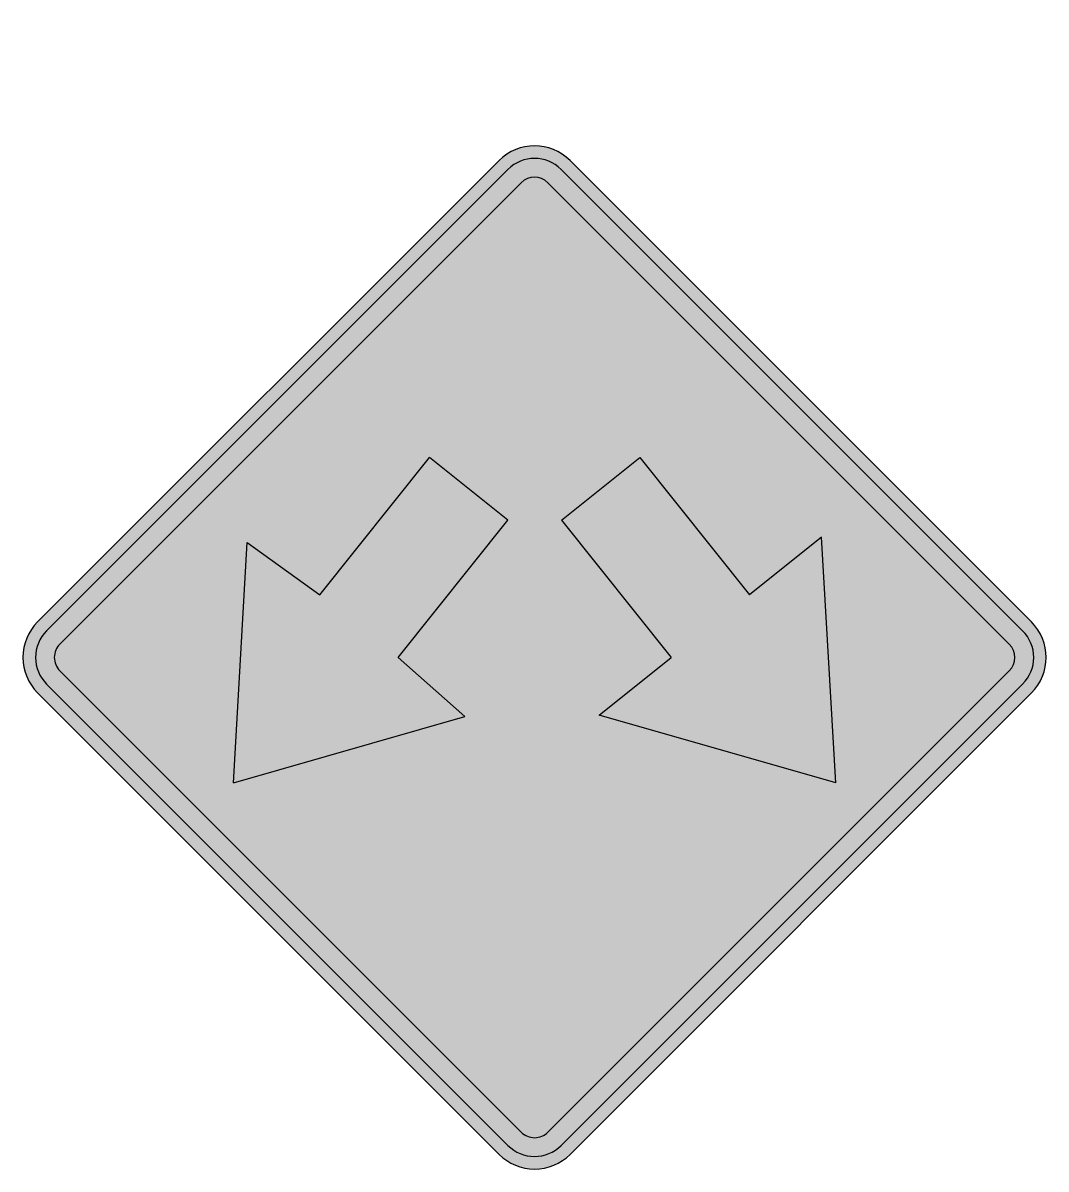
# Model space of a CAD drawing. Header units: millimetres. Extents: x -408 to 408, y -408 to 506.
import ezdxf

# ---------------------------------------------------------------- set-up
doc = ezdxf.new("R2010")
doc.units = ezdxf.units.MM
doc.header["$LTSCALE"] = 10
doc.header["$MEASUREMENT"] = 0
doc.layers.get('0').update_dxf_attribs({"linetype": 'CONTINUOUS'})

msp = doc.modelspace()

# ---------------------------------------------------------------- hatches: boundary and pattern name
h = msp.add_hatch(color=7)
edge = h.paths.add_edge_path()
edge.add_line((-405.67, 396.33), (-318.25, 505.6))
edge = h.paths.add_edge_path(flags=16)
edge.add_line((378.51, 10.61), (10.81, 378.3))
edge.add_arc((0.2, 367.54), 15.11, 45.41414, 134.59121)
edge.add_line((-10.4, 378.3), (-378.1, 10.61))
edge.add_arc((-367.49, 0), 15, 135.00001, 225.00001)
edge.add_line((-378.1, -10.61), (-10.4, -378.3))
edge.add_arc((0.2, -367.7), 15, 225.00001, 315.00001)
edge.add_line((10.81, -378.3), (378.51, -10.61))
edge.add_arc((367.68, 0), 15.16, 315.5976, 404.40241)
edge = h.paths.add_edge_path()
edge.add_line((389.11, 21.21), (21.41, 388.91))
edge.add_arc((0.2, 367.34), 30.25, 45.47345, 134.52923)
edge.add_line((-21.01, 388.91), (-388.71, 21.21))
edge.add_arc((-367.49, 0), 30, 135.00001, 225.00001)
edge.add_line((-388.71, -21.21), (-21.01, -388.91))
edge.add_arc((0.2, -367.7), 30, 225.00001, 315.00001)
edge.add_line((21.42, -388.91), (389.11, -21.21))
edge.add_arc((368.11, 0), 29.85, 314.70811, 405.29191)
h = msp.add_hatch(color=50)
edge = h.paths.add_edge_path(flags=16)
edge.add_line((389.11, 21.21), (21.41, 388.91))
edge.add_arc((0.2, 367.34), 30.25, 45.47345, 134.52923)
edge.add_line((-21.01, 388.91), (-388.71, 21.21))
edge.add_arc((-367.49, 0), 30, 135.00001, 225.00001)
edge.add_line((-388.71, -21.21), (-21.01, -388.91))
edge.add_arc((0.2, -367.7), 30, 225.00001, 315.00001)
edge.add_line((21.42, -388.91), (389.11, -21.21))
edge.add_arc((368.11, 0), 29.85, 314.70811, 405.29191)
edge = h.paths.add_edge_path()
edge.add_line((-28.08, 395.98), (-395.78, 28.28))
edge.add_arc((-367.49, 0), 40, 135.00001, 225.00001)
edge.add_line((-395.78, -28.28), (-28.08, -395.98))
edge.add_arc((0.2, -367.7), 40, 225.00001, 315.00001)
edge.add_line((28.49, -395.98), (396.18, -28.28))
edge.add_arc((367.49, 0), 40.29, 315.40872, 404.59129)
edge.add_line((396.18, 28.28), (28.49, 395.98))
edge.add_arc((0.2, 367.67), 40.02, 45.02531, 134.9767)
h = msp.add_hatch(color=50)
h.paths.add_polyline_path([(-10.4, 378.3, -0.414214), (10.81, 378.3), (378.5, 10.61, -0.414214), (378.5, -10.61), (10.81, -378.3, -0.414214), (-10.4, -378.3), (-378.1, -10.61, -0.414214), (-378.1, 10.61)])
h.paths.add_polyline_path([(84.03, 159.25), (171.45, 49.98), (228.85, 95.89), (240.2, -100), (51.58, -45.92), (108.98, 0), (21.56, 109.27)], flags=16)
h.paths.add_polyline_path([(-21.15, 109.27), (-108.57, 0), (-55.42, -47.14), (-239.8, -100), (-228.7, 91.48), (-171.04, 49.98), (-83.62, 159.25)], flags=16)
h = msp.add_hatch(color=7)
h.paths.add_polyline_path([(-171.04, 49.98), (-83.62, 159.25), (-21.15, 109.27), (-108.57, 0), (-55.42, -47.14), (-239.8, -100), (-228.7, 91.48)])
edge = h.paths.add_edge_path(flags=16)
edge.add_line((-171.04, 49.98), (-83.62, 159.25))
msp.add_hatch(color=7).paths.add_polyline_path([(84.03, 159.25), (171.45, 49.98), (228.85, 95.89), (240.2, -100), (51.58, -45.92), (108.98, 0), (21.56, 109.27)])

# ---------------------------------------------------------------- linework, layer by layer
at = {"color": 7}
for p, q in [((-171.04, 49.98), (-83.62, 159.25)), ((-171.04, 49.98), (-83.62, 159.25)), ((84.03, 159.25), (171.45, 49.98)), ((-108.57, 0), (-21.15, 109.27)), ((21.56, 109.27), (108.98, 0))]:
    msp.add_line(p, q, dxfattribs=at)
msp.add_lwpolyline([(-28.08, 395.98), (-395.78, 28.28, 0.414214), (-395.78, -28.28), (-28.08, -395.98, 0.414214), (28.49, -395.98), (396.18, -28.28, 0.410041), (396.18, 28.28), (28.49, 395.98, 0.413965)], format="xyb", close=True)
for points in [[(389.11, 21.21), (21.41, 388.91, 0.409395), (-21.01, 388.91), (-388.71, 21.21, 0.414214), (-388.71, -21.21), (-21.01, -388.91, 0.414214), (21.42, -388.91), (389.11, -21.21, 0.417201)], [(378.51, 10.61), (10.81, 378.3, 0.410013), (-10.4, 378.3), (-378.1, 10.61, 0.414214), (-378.1, -10.61), (-10.4, -378.3, 0.414214), (10.81, -378.3), (378.51, -10.61, 0.408117)]]:
    msp.add_lwpolyline(points, format="xyb", close=True, dxfattribs=at)
for points in [[(-21.15, 109.27), (-83.62, 159.25)], [(21.56, 109.27), (84.03, 159.25)], [(-239.8, -100), (-228.7, 91.48)], [(-228.7, 91.48), (-171.04, 49.98)], [(228.85, 95.89), (171.45, 49.98)], [(240.2, -100), (228.85, 95.89)], [(51.58, -45.92), (108.98, 0)], [(-55.42, -47.14), (-108.57, 0)], [(-239.8, -100), (-55.42, -47.14)], [(240.2, -100), (51.58, -45.92)]]:
    msp.add_lwpolyline(points, dxfattribs=at)

doc.saveas('drawing.dxf')
